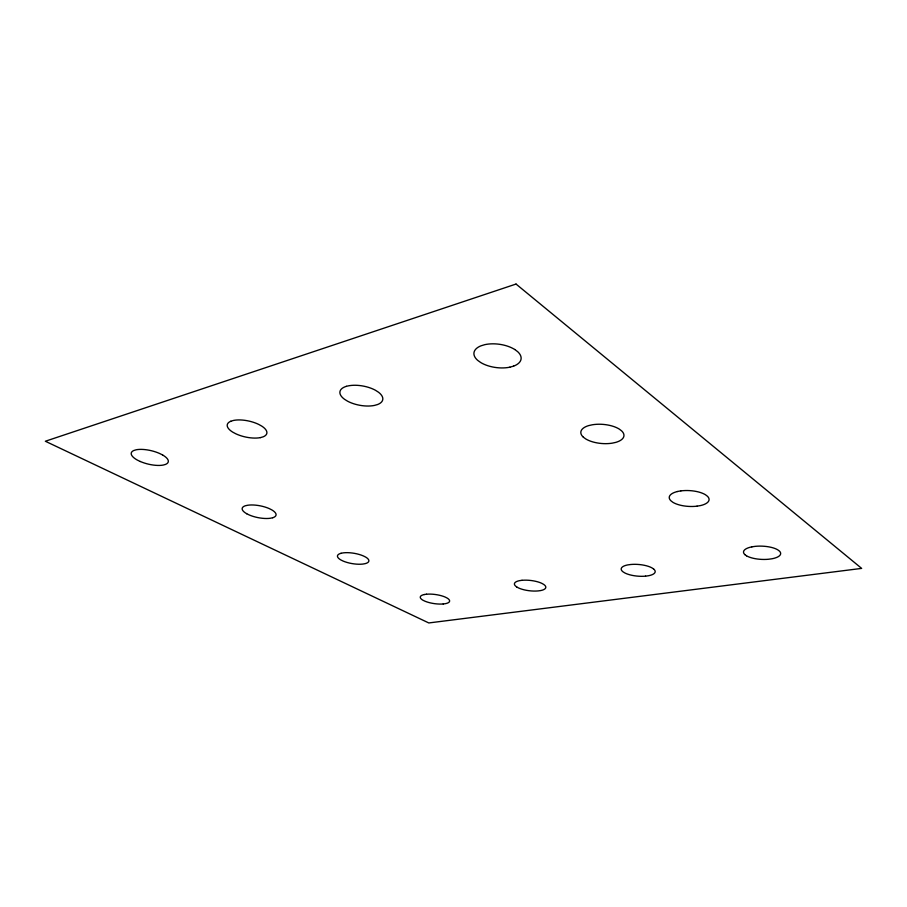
<?xml version="1.0" encoding="UTF-8"?>
<svg xmlns="http://www.w3.org/2000/svg" width="907" height="907" viewBox="0 0 907 907"><rect width="100%" height="100%" fill="white"/><g stroke="black" fill="none" stroke-linecap="round" stroke-linejoin="round"><path stroke-width="1.36" d="M230.763 421.256L233.45 420.451A20.226 8.152 12.4 0 1 258.778 424.453L261.806 426.143A20.226 8.152 12.4 0 1 263.075 436.857L260.4 437.627M513.611 366.133L509.813 367.199M272.735 517.738L270.422 518.248A17.244 5.998 11.2 0 1 249.244 514.972L246.625 513.713M341.032 553.281L343.345 552.851A15.895 5.238 9.4 0 1 363.378 555.946L365.623 557.057A15.895 5.238 9.4 0 1 365.09 563.666L362.789 564.075A15.895 5.238 9.4 0 1 343.118 561.059L340.873 559.959A15.895 5.238 9.4 0 1 341.055 553.293M677.325 491.526L680.885 490.868M424.204 594.538L426.494 594.21M751.846 546.842L755.27 546.343A18.593 6.621 2.5 0 1 777.821 549.869L779.51 551.15A18.593 6.621 2.5 0 1 771.936 558.78L768.569 559.245A18.593 6.621 2.5 0 1 746.518 555.81M697.041 506.163L700.567 505.562A19.954 7.902 3.3 0 0 707.46 496.276L705.465 494.746A19.954 7.902 3.3 0 0 680.908 490.891M522.001 580.299L519.416 580.673A15.793 5.181 6.6 0 0 516.684 586.92M645.535 576.16L648.471 575.752A17.018 5.85 4.8 0 0 653.539 568.916M443.217 603.971L445.496 603.654A14.818 4.592 8.1 0 0 447.106 598.042L445.156 597.055A14.818 4.592 8.1 0 0 426.517 594.221M140.222 461.493L137.206 460.008A19.002 6.882 13.5 0 1 133.828 450.496L136.118 449.793A19.002 6.882 13.5 0 1 159.575 453.466L162.625 454.974M516.639 586.92L518.555 587.963A15.793 5.181 6.6 0 0 538.021 590.933L540.572 590.593A15.793 5.181 6.6 0 0 543.712 584.414L541.819 583.348A15.793 5.181 6.6 0 0 522.024 580.31M746.484 555.81L744.749 554.551M514.791 349.49L517.738 351.735A23.718 11.757 7.4 0 1 513.6 366.122M653.539 568.916L651.725 567.748A17.018 5.85 4.8 0 0 630.66 564.505L627.667 564.914A17.018 5.85 4.8 0 0 623.007 571.829L624.844 572.963A17.018 5.85 4.8 0 0 645.557 576.149M583.382 437.219L585.82 438.988A21.609 9.58 4.8 0 0 612.202 443.16L615.842 442.367A21.609 9.58 4.8 0 0 621.646 430.904L619.254 429.068A21.609 9.58 4.8 0 0 592.271 424.793L588.541 425.632A21.598 9.58 4.8 0 0 583.394 437.219M509.836 367.188A23.718 11.757 7.4 0 1 480.687 362.505L477.672 360.351A23.718 11.746 7.4 0 1 481.005 345.816L484.814 344.66A23.718 11.746 7.4 0 1 514.734 349.501M260.411 437.616A20.226 8.152 12.4 0 1 235.695 433.727L232.623 432.083A20.226 8.152 12.4 0 1 230.775 421.267M162.614 454.985A19.002 6.882 13.5 0 1 165.505 464.418L163.215 465.064A19.002 6.882 13.5 0 1 140.256 461.482M272.735 517.738A17.244 5.998 11.2 0 0 271.794 509.881L269.209 508.578A17.244 5.998 11.2 0 0 247.622 505.256L245.275 505.777A17.244 5.998 11.2 0 0 246.693 513.713M443.24 603.96A14.818 4.592 8.1 0 1 424.895 601.171L422.9 600.207A14.818 4.592 8.1 0 1 424.249 594.55M677.382 491.537A19.954 7.902 3.3 0 0 671.044 500.913L673.017 502.399A19.943 7.902 3.3 0 0 697.041 506.163M744.806 554.562A18.593 6.621 2.5 0 1 751.903 546.853M346.338 386.337L344.83 386.87A21.734 9.75 10.6 0 0 344.558 399.318L347.585 401.2A21.745 9.75 10.6 0 0 374.376 405.44L377.516 404.556A21.745 9.75 10.6 0 0 378.48 392.221L375.464 390.271A21.745 9.75 10.6 0 0 348.039 385.928L346.338 386.337M516.038 284.05L45.35 441.244L428.796 622.95L861.65 568.394L516.038 284.05"/></g></svg>
